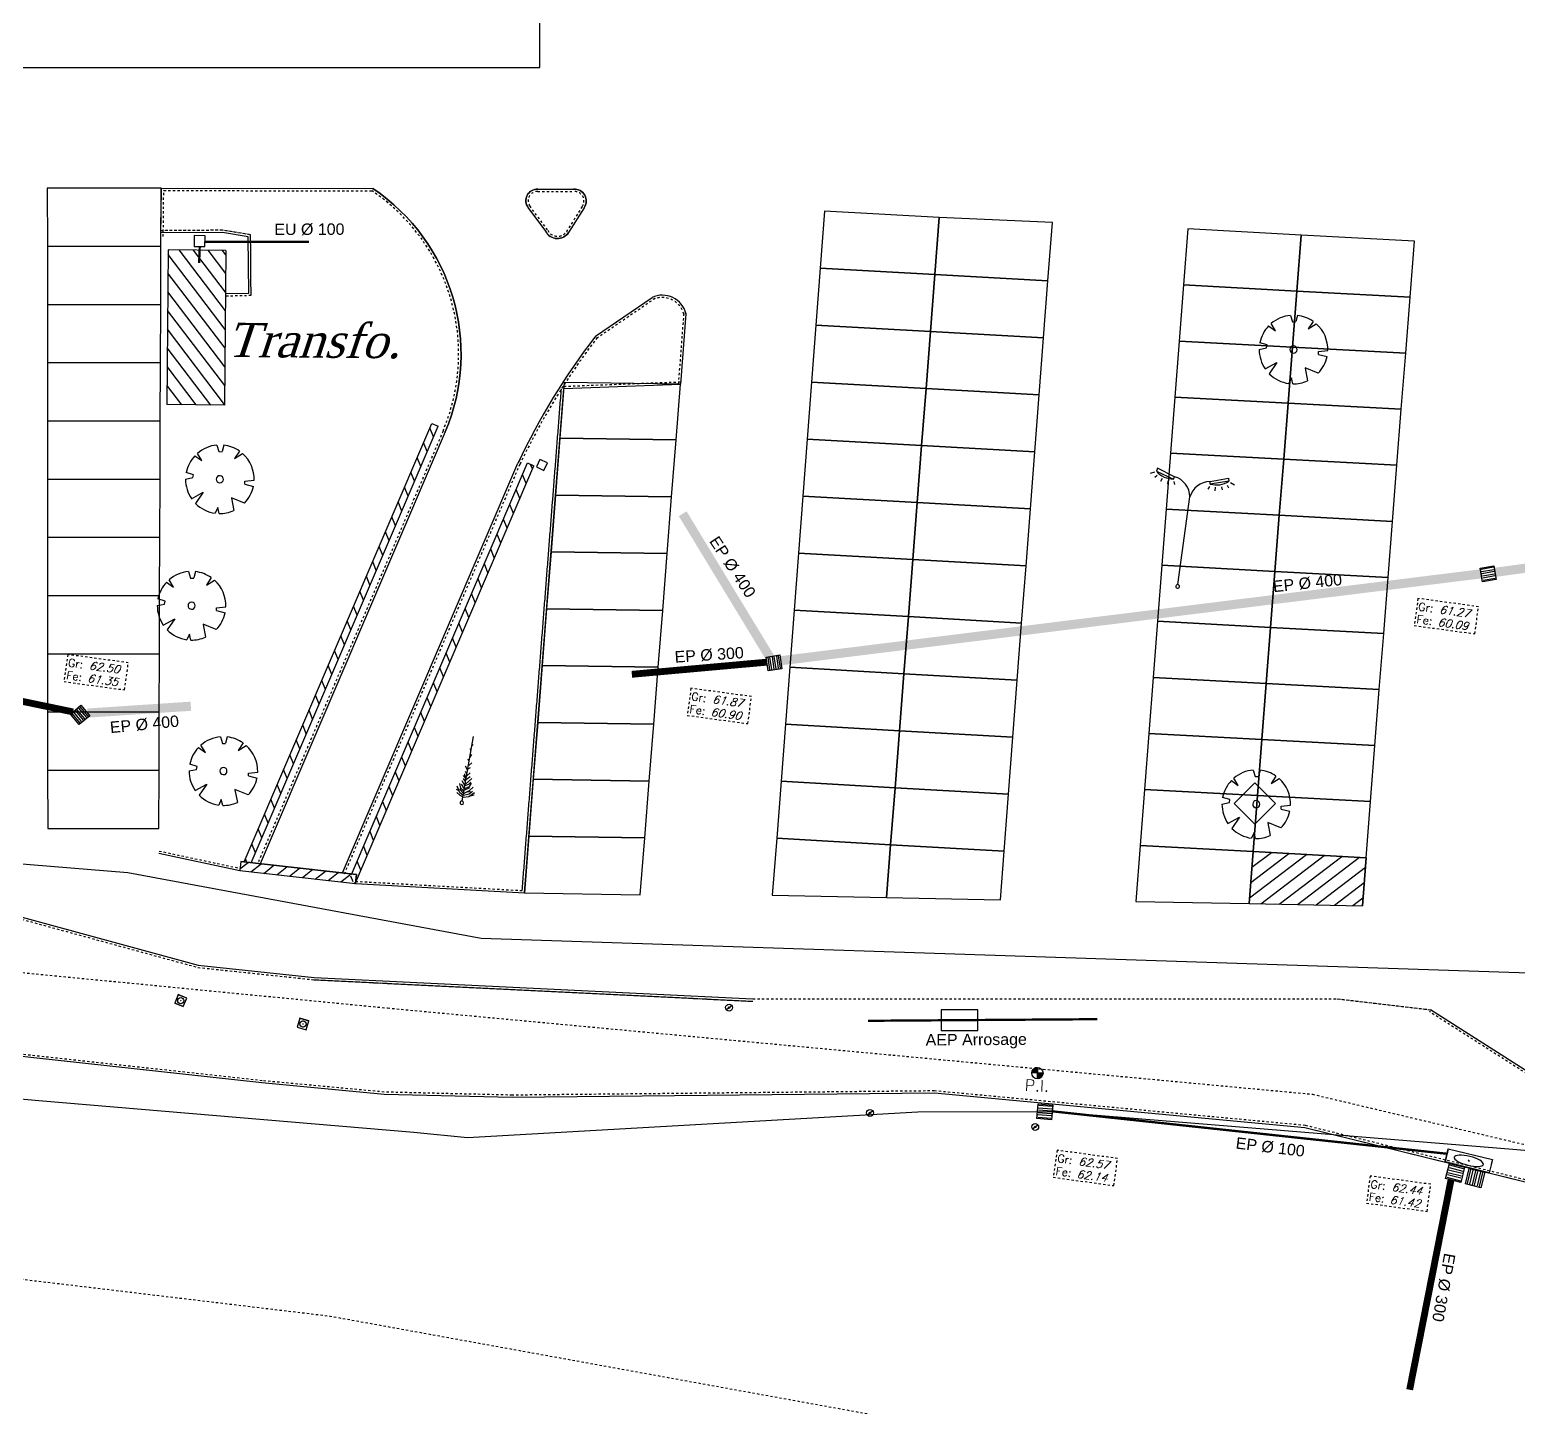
# Model space of a CAD drawing. Header units: metres. Extents: x 19 to 585, y 0 to 337.
# Drawn here: x 290.6 to 355.7, y 73.9 to 134.2 of the extents above; entities that cross this region are included whole.
import ezdxf
from ezdxf.enums import TextEntityAlignment as Align

# ---------------------------------------------------------------- set-up
doc = ezdxf.new("R2010")
doc.units = ezdxf.units.M
doc.header["$LTSCALE"] = 0.01
for name, pattern in [('AEP', [0.4, 0.2, -0.2]), ('CACHE', [0.375, 0.25, -0.125]), ('FANTOME', [2.5, 1.25, -0.25, 0.25, -0.25, 0.25, -0.25]), ('FANTOMEx2', [5, 2.5, -0.5, 0.5, -0.5, 0.5, -0.5])]:
    doc.linetypes.add(name, pattern=pattern)
for name, color, linetype in [('BATIMENTS', 1, 'Continuous'), ('ECLAIRAGE', 2, 'Continuous'), ('HACHURES', 7, 'Continuous'), ('PARCELLES', 240, 'Continuous'), ('PARKINGS', 4, 'Continuous'), ('RESEAUX-AEP', 210, 'AEP'), ('RESEAUX-EU-EP', 131, 'FANTOME'), ('SECTIONS', 200, 'FANTOMEx2'), ('Tempo_Doublon_Point', 7, 'Continuous'), ('TEXTES', 6, 'Continuous'), ('VEGETATION', 70, 'Continuous'), ('VOIRIES', 7, 'Continuous'), ('VOIRIES_temp', 7, 'Continuous')]:
    doc.layers.add(name, color=color, linetype=linetype)
doc.layers.add('CONTOURS', color=10, linetype='Continuous', plot=False)
doc.layers.add('CONTOURS3', color=40, linetype='Continuous', plot=False)
doc.styles.add('2', font='times.ttf', dxfattribs={"oblique": 18})
doc.styles.add('9', font='arial.ttf')
doc.styles.add('ROMANC', font='romanc')
doc.styles.add('ROMANS', font='romans')
pattern_1 = [(218.600316066, (48295.06892, -734406.4977), (0.24955356315, -0.31260681233), [])]
pattern_2 = [(111.86394434, (48295.0689, -734406.4977), (-0.46403539383, -0.18620191534), [])]
pattern_3 = [(111.81161554, (48295.0689, -734406.4977), (-0.4642052603, -0.18577802965), [])]
pattern_4 = [(37.23401086, (48295.0689, -734406.4977), (-0.30253591482, 0.3980854434), [])]

# ---------------------------------------------------------------- blocks, each defined once
blk = doc.blocks.new('12')
blk.add_lwpolyline([(0, 0), (1, 0), (1, 1), (0, 1)], close=True)
blk = doc.blocks.new('89')
for p, q in [((-0.062, 0.496), (-0.031, 0.403)), ((0.038, 0.499), (0.016, 0.408)), ((-0.376, 0.33), (-0.272, 0.262)), ((-0.272, 0.262), (-0.342, 0.365)), ((-0.031, 0.403), (0.016, 0.403)), ((0.27, 0.421), (0.204, 0.309)), ((0.204, 0.309), (0.318, 0.386)), ((-0.5, -0.017), (-0.393, 0.01)), ((-0.387, 0.052), (-0.494, 0.08)), ((-0.393, 0.01), (-0.387, 0.052)), ((0.366, -0.016), (0.5, 0.004)), ((-0.402, -0.298), (-0.236, -0.199)), ((-0.236, -0.199), (-0.341, -0.366)), ((0.366, -0.058), (0.366, -0.016)), ((0.366, -0.058), (0.493, -0.085)), ((-0.016, -0.414), (-0.05, -0.498)), ((0.008, -0.5), (-0.016, -0.414)), ((0.373, -0.333), (0.178, -0.262)), ((0.178, -0.267), (0.221, -0.449))]:
    blk.add_line(p, q)
for radius, start, end in [(0.5, 97.1282, 133.1389), (0.5, 57.2576, 85.6909), (0.5, 138.6794, 170.7569), (0.5, 0.5061, 50.5565), (0.052, 90.001, 270.001), (0.052, 269.999, 89.999), (0.5, 181.9896, 216.5435), (0.5, 318.2406, 350.2558), (0.5, 226.9795, 264.292), (0.5, 270.9307, 296.2059)]:
    blk.add_arc((0, 0), radius, start, end)
blk = doc.blocks.new('58')
for p, q in [((0.01, 0.026), (0.136, 0.969)), ((0.11, 0.759), (0.094, 0.791)), ((0.099, 0.67), (0.126, 0.707)), ((0.12, 0.832), (0.136, 0.853)), ((0.073, 0.471), (0.037, 0.534)), ((0.063, 0.419), (0.042, 0.455)), ((0.063, 0.393), (0.11, 0.44)), ((0.089, 0.602), (0.073, 0.639)), ((0.079, 0.497), (0.11, 0.518)), ((0.084, 0.545), (0.126, 0.586)), ((-0.031, 0.141), (-0.073, 0.236)), ((-0.016, 0.209), (-0.037, 0.277)), ((0.037, 0.204), (-0.01, 0.272)), ((0.042, 0.241), (-0.005, 0.319)), ((0.058, 0.346), (0.016, 0.398)), ((0.047, 0.309), (0.016, 0.351)), ((0.037, 0.377), (0.031, 0.424)), ((0.031, 0.183), (0.115, 0.225)), ((0.037, 0.209), (0.105, 0.241)), ((0.042, 0.251), (0.094, 0.272)), ((0.047, 0.272), (0.136, 0.356)), ((0.058, 0.346), (0.11, 0.387)), ((0.094, 0.272), (0.126, 0.304)), ((0.105, 0.241), (0.136, 0.288)), ((0.11, 0.183), (0.162, 0.23)), ((-0.047, 0.173), (-0.079, 0.188)), ((-0.073, 0.147), (-0.031, 0.11)), ((-0.037, 0.199), (0.031, 0.126)), ((0.021, 0.105), (-0.031, 0.141)), ((-0.031, 0.11), (0.016, 0.084)), ((0.031, 0.162), (-0.016, 0.209)), ((0.021, 0.079), (0.105, 0.094)), ((0.105, 0.126), (0.026, 0.105)), ((0.031, 0.141), (0.11, 0.183)), ((0.079, 0.162), (0.126, 0.168)), ((0.105, 0.131), (0.152, 0.173)), ((0.105, 0.094), (0.183, 0.157)), ((0.12, 0.105), (0.178, 0.12))]:
    blk.add_line(p, q)
for start, end in [(79.095, 269.484), (269.998, 89.998)]:
    blk.add_arc((0.005, 0), 0.026, start, end)
blk = doc.blocks.new('14')
for p, q in [((0.105, 0.947), (0.105, 0.053)), ((0.263, 0.053), (0.263, 0.947)), ((0.421, 0.947), (0.421, 0.053)), ((0.579, 0.053), (0.579, 0.947)), ((0.737, 0.947), (0.737, 0.053)), ((0.895, 0.053), (0.895, 0.947))]:
    blk.add_line(p, q)
blk.add_lwpolyline([(1, 1), (1, 0), (0, 0), (0, 1)], close=True)
blk = doc.blocks.new('30')
at = {"color": 0}
for p, q in [((-0.335, 0.963), (-0.372, 0.947)), ((-0.309, 0.937), (-0.325, 0.916)), ((-0.314, 1), (-0.319, 0.974)), ((-0.319, 0.974), (-0.162, 0.926)), ((-0.157, 0.947), (-0.314, 1)), ((-0.262, 0.916), (-0.272, 0.89)), ((-0.162, 0.926), (-0.157, 0.947)), ((0.157, 0.947), (0.314, 1)), ((0.162, 0.926), (0.157, 0.947)), ((0.319, 0.974), (0.162, 0.926)), ((0.262, 0.916), (0.272, 0.89)), ((0.309, 0.937), (0.325, 0.916)), ((0.314, 1), (0.319, 0.974)), ((0.335, 0.963), (0.372, 0.947)), ((-0.209, 0.905), (-0.209, 0.874)), ((-0.157, 0.905), (-0.147, 0.879)), ((0, 0.016), (0, 0.79)), ((0.157, 0.905), (0.147, 0.879)), ((0.209, 0.905), (0.209, 0.874))]:
    blk.add_line(p, q, dxfattribs=at)
for centre, radius, start, end in [((-0.193, 1.11), 0.186, 227.132, 279.469), ((-0.183, 0.764), 0.185, 8.13, 81.87), ((0.183, 0.764), 0.185, 98.13, 171.87), ((0.193, 1.11), 0.186, 260.531, 312.868), ((0, 0), 0.016, 89.996, 269.996), ((0, 0), 0.016, 270.004, 90.004)]:
    blk.add_arc(centre, radius, start, end, dxfattribs=at)
blk = doc.blocks.new('25')
for p, q in [((0.08, 0.06), (0.38, 0.32)), ((-0.08, -0.06), (-0.38, -0.32))]:
    blk.add_line(p, q)
for radius in [0.5, 0.1]:
    blk.add_circle((0, 0), radius)
blk = doc.blocks.new('18')
at = {"linetype": 'ByBlock'}
for p, q in [((0, 0), (0, 0.375)), ((1, 0), (1, 0.375))]:
    blk.add_line(p, q, dxfattribs=at)
at = {"flags": 128}
for points in [[(0, 0), (0, 1)], [(1, 0), (1, 1)]]:
    blk.add_lwpolyline(points, dxfattribs=at)
blk.add_lwpolyline([(0, 0), (1, 0), (1, 1), (0, 1)], close=True)
for radius in [0.33, 0.0125]:
    blk.add_circle((0.5, 0.5), radius)
blk = doc.blocks.new('52')
for p, q in [((-0.5, 0.05), (0, 0.05)), ((0.5, 0), (-0.5, 0)), ((0, 0.11), (-0.49, 0.11)), ((-0.47, 0.16), (0, 0.16)), ((0, 0.21), (-0.45, 0.21)), ((-0.43, 0.26), (0, 0.26)), ((0, 0.31), (-0.39, 0.31)), ((-0.34, 0.37), (0, 0.37)), ((0, 0.42), (-0.27, 0.42)), ((0, 0.45), (-0.22, 0.45)), ((0, 0.5), (0, -0.5)), ((0, -0.05), (0.5, -0.05)), ((0, -0.11), (0.49, -0.11)), ((0, -0.16), (0.47, -0.16)), ((0, -0.21), (0.45, -0.21)), ((0, -0.26), (0.43, -0.26)), ((0, -0.31), (0.39, -0.31)), ((0, -0.37), (0.34, -0.37)), ((0, -0.42), (0.27, -0.42)), ((0, -0.45), (0.23, -0.45))]:
    blk.add_line(p, q)
blk.add_circle((0, 0), 0.5)
at = {"style": 'ROMANS', "flags": 9}
blk.add_attdef('P.I.', text='', height=1, rotation=0, dxfattribs=at).set_placement((0, -1.1), align=Align.MIDDLE)
blk = doc.blocks.new('Gt2')
blk.add_lwpolyline([(0, 0), (2.673, 0), (2.673, 1.195), (0, 1.195)], close=True)
at = {"style": 'ROMANC'}
for s, p in [('Gr:', (0.068, 0.678)), ('Fe:', (0.068, 0.12))]:
    blk.add_text(s, height=0.35, dxfattribs=at).set_placement(p)
at = {"style": 'ROMANS', "oblique": 18, "flags": 4}
for tag, p in [('TAMPON', (0.996, 0.678)), ('FE', (0.996, 0.118))]:
    blk.add_attdef(tag, p, '', height=0.35, dxfattribs=at)

msp = doc.modelspace()

# ---------------------------------------------------------------- hatches: boundary and pattern name
at = {"layer": 'HACHURES'}
h = msp.add_hatch(dxfattribs=at)
h.set_pattern_fill('_USER', color=256, scale=0.5, angle=127.23401, style=0, pattern_type=0)
h.set_pattern_definition([(127.23401086, (48295.0689, -734406.4977), (-0.3980854434, -0.30253591482), [])])
h.paths.add_polyline_path([(299.222, 124.503), (296.692, 124.529), (296.632, 117.759), (299.162, 117.733)])
at = {"layer": 'VOIRIES'}
h = msp.add_hatch(dxfattribs=at)
h.set_pattern_fill('_U', color=256, scale=0.5, angle=111.81162, style=0, pattern_type=0)
h.set_pattern_definition(pattern_3)
h.paths.add_polyline_path([(300.013, 97.762), (308.226, 116.937), (308.502, 116.818), (300.324, 97.727), (300.288, 97.644)])
h = msp.add_hatch(dxfattribs=at)
h.set_pattern_fill('_U', color=256, scale=0.5, angle=111.86394, style=0, pattern_type=0)
h.set_pattern_definition(pattern_2)
h.paths.add_polyline_path([(304.892, 96.85), (312.685, 115.09), (312.41, 115.208), (304.72, 97.211), (304.616, 96.968)])
h = msp.add_hatch(dxfattribs=at)
h.set_pattern_fill('_U', color=256, scale=0.4, angle=218.60032, style=0, pattern_type=0)
h.set_pattern_definition(pattern_1)
h.paths.add_polyline_path([(304.932, 97.21), (299.873, 97.777), (299.828, 97.38), (304.888, 96.813)])
h = msp.add_hatch(dxfattribs=at)
h.set_pattern_fill('_U', color=256, scale=0.5, angle=397.23401, style=0, pattern_type=0)
h.set_pattern_definition(pattern_4)
h.paths.add_polyline_path([(344.152, 98.212), (343.976, 95.941), (348.928, 95.847), (349.093, 97.947)])
at = {"layer": 'VOIRIES_temp'}
h = msp.add_hatch(dxfattribs=at)
h.set_pattern_fill('_U', color=256, scale=0.5, angle=111.81162, style=0, pattern_type=0)
h.set_pattern_definition(pattern_3)
h.paths.add_polyline_path([(300.013, 97.762), (308.226, 116.937), (308.502, 116.818), (300.324, 97.727), (300.288, 97.644)])
h = msp.add_hatch(dxfattribs=at)
h.set_pattern_fill('_U', color=256, scale=0.5, angle=111.86394, style=0, pattern_type=0)
h.set_pattern_definition(pattern_2)
h.paths.add_polyline_path([(304.892, 96.85), (312.685, 115.09), (312.41, 115.208), (304.72, 97.211), (304.616, 96.968)])
h = msp.add_hatch(dxfattribs=at)
h.set_pattern_fill('_U', color=256, scale=0.4, angle=218.60032, style=0, pattern_type=0)
h.set_pattern_definition(pattern_1)
h.paths.add_polyline_path([(304.932, 97.21), (299.873, 97.777), (299.828, 97.38), (304.888, 96.813)])
h = msp.add_hatch(dxfattribs=at)
h.set_pattern_fill('_U', color=256, scale=0.5, angle=397.23401, style=0, pattern_type=0)
h.set_pattern_definition(pattern_4)
h.paths.add_polyline_path([(344.152, 98.212), (343.976, 95.941), (348.928, 95.847), (349.093, 97.947)])

# ---------------------------------------------------------------- linework, layer by layer
at = {"layer": 'BATIMENTS', "flags": 128}
for points in [[(296.692, 124.529), (296.632, 117.759)], [(299.222, 124.503), (296.692, 124.529)], [(299.222, 124.503), (299.162, 117.733)], [(299.162, 117.733), (296.632, 117.759)]]:
    msp.add_lwpolyline(points, dxfattribs=at)
at = {"layer": 'CONTOURS'}
for points in [[(142.739, 159.652), (148.602, 159.652), (148.602, 132.498), (312.957, 132.498), (312.957, 153.622), (326.611, 153.622), (326.611, 153.915), (341.639, 153.915), (341.639, 173.882), (356.348, 173.882)], [(375.615, 92.26), (310.379, 94.419), (294.936, 97.277), (195.578, 105.418), (193.343, 106.197), (193.343, 124.655), (176.469, 124.655), (176.469, 111.522), (164.689, 113.208), (136.982, 133.663)]]:
    msp.add_lwpolyline(points, dxfattribs=at)
at = {"layer": 'CONTOURS3'}
for points in [[(142.739, 159.652), (148.602, 159.652), (148.602, 132.498), (312.957, 132.498), (312.957, 153.622), (326.611, 153.622), (326.611, 153.915), (341.639, 153.915), (341.639, 173.882), (356.348, 173.882)], [(375.615, 92.26), (310.379, 94.419), (294.936, 97.277), (195.578, 105.418), (193.343, 106.197), (193.343, 124.655), (176.469, 124.655), (176.469, 111.522), (164.689, 113.208), (136.982, 133.663)]]:
    msp.add_lwpolyline(points, dxfattribs=at)
at = {"layer": 'PARCELLES'}
msp.add_lwpolyline([(143.32, 104.841), (152.174, 103.762), (163.037, 102.551), (172.106, 101.724), (175.775, 101.356), (177.966, 101.07), (180.658, 100.507), (195.745, 96.874), (200.358, 95.576), (216.234, 94.063), (240.003, 92.12), (261.052, 90.036), (291.031, 87.328), (307.438, 85.944), (309.791, 85.712), (329.48, 86.839), (335.359, 86.85), (355.679, 85.192), (380.975, 82.981)], dxfattribs=at)
at = {"layer": 'PARKINGS'}
for points in [[(296.386, 127.22), (291.408, 127.233), (291.41, 124.687), (296.377, 124.674)], [(330.422, 125.943), (325.408, 126.225), (325.217, 123.731), (330.229, 123.45)], [(335.369, 125.725), (330.422, 125.943), (330.229, 123.45), (335.173, 123.172)], [(346.248, 125.176), (341.289, 125.443), (341.1, 122.992), (346.058, 122.725)], [(351.208, 124.91), (346.248, 125.176), (346.058, 122.725), (351.016, 122.458)], [(296.377, 124.674), (291.41, 124.687), (291.411, 122.141), (296.367, 122.128)], [(330.229, 123.45), (325.217, 123.731), (325.026, 121.238), (330.035, 120.956)], [(335.173, 123.172), (330.229, 123.45), (330.035, 120.956), (334.982, 120.678)], [(346.058, 122.725), (341.1, 122.992), (340.911, 120.54), (345.867, 120.274)], [(351.016, 122.458), (346.058, 122.725), (345.867, 120.274), (350.823, 120.007)], [(296.367, 122.128), (291.411, 122.141), (291.413, 119.595), (296.358, 119.582)], [(330.035, 120.956), (325.026, 121.238), (324.836, 118.744), (329.842, 118.462)], [(334.982, 120.678), (330.035, 120.956), (329.842, 118.462), (334.79, 118.184)], [(345.867, 120.274), (340.911, 120.54), (340.722, 118.089), (345.677, 117.823)], [(350.823, 120.007), (345.867, 120.274), (345.677, 117.823), (350.631, 117.556)], [(296.358, 119.582), (291.413, 119.595), (291.414, 117.049), (296.349, 117.036)], [(319.107, 118.656), (314.019, 118.733), (313.829, 116.292), (318.914, 116.216)], [(329.842, 118.462), (324.836, 118.744), (324.645, 116.25), (329.649, 115.969)], [(334.79, 118.184), (329.842, 118.462), (329.649, 115.969), (334.599, 115.69)], [(345.677, 117.823), (340.722, 118.089), (340.534, 115.638), (345.486, 115.371)], [(350.631, 117.556), (345.677, 117.823), (345.486, 115.371), (350.439, 115.105)], [(296.349, 117.036), (291.414, 117.049), (291.416, 114.503), (296.34, 114.489)], [(318.914, 116.216), (313.829, 116.292), (313.634, 113.806), (318.717, 113.73)], [(329.649, 115.969), (324.645, 116.25), (324.454, 113.756), (329.455, 113.475)], [(334.599, 115.69), (329.649, 115.969), (329.455, 113.475), (334.407, 113.197)], [(345.486, 115.371), (340.534, 115.638), (340.345, 113.186), (345.296, 112.92)], [(350.439, 115.105), (345.486, 115.371), (345.296, 112.92), (350.246, 112.654)], [(296.34, 114.489), (291.416, 114.503), (291.417, 111.957), (296.33, 111.943)], [(318.717, 113.73), (313.634, 113.806), (313.44, 111.32), (318.521, 111.243)], [(329.455, 113.475), (324.454, 113.756), (324.263, 111.262), (329.262, 110.981)], [(334.407, 113.197), (329.455, 113.475), (329.262, 110.981), (334.216, 110.703)], [(345.296, 112.92), (340.345, 113.186), (340.156, 110.735), (345.105, 110.469)], [(350.246, 112.654), (345.296, 112.92), (345.105, 110.469), (350.054, 110.203)], [(296.33, 111.943), (291.417, 111.957), (291.419, 109.41), (296.321, 109.397)], [(318.521, 111.243), (313.44, 111.32), (313.245, 108.834), (318.324, 108.757)], [(329.262, 110.981), (324.263, 111.262), (324.073, 108.769), (329.069, 108.488)], [(334.216, 110.703), (329.262, 110.981), (329.069, 108.488), (334.024, 108.209)], [(345.105, 110.469), (340.156, 110.735), (339.967, 108.284), (344.914, 108.018)], [(350.054, 110.203), (345.105, 110.469), (344.914, 108.018), (349.862, 107.751)], [(296.321, 109.397), (291.419, 109.41), (291.42, 106.864), (296.312, 106.851)], [(318.324, 108.757), (313.245, 108.834), (313.051, 106.348), (318.128, 106.271)], [(329.069, 108.488), (324.073, 108.769), (323.882, 106.275), (328.876, 105.994)], [(334.024, 108.209), (329.069, 108.488), (328.876, 105.994), (333.832, 105.715)], [(344.914, 108.018), (339.967, 108.284), (339.778, 105.832), (344.724, 105.566)], [(349.862, 107.751), (344.914, 108.018), (344.724, 105.566), (349.67, 105.3)], [(296.312, 106.851), (291.42, 106.864), (291.422, 104.318), (296.303, 104.305)], [(318.128, 106.271), (313.051, 106.348), (312.857, 103.862), (317.932, 103.785)], [(328.876, 105.994), (323.882, 106.275), (323.691, 103.781), (328.682, 103.5)], [(333.832, 105.715), (328.876, 105.994), (328.682, 103.5), (333.641, 103.222)], [(344.724, 105.566), (339.778, 105.832), (339.589, 103.381), (344.533, 103.115)], [(349.67, 105.3), (344.724, 105.566), (344.533, 103.115), (349.477, 102.849)], [(296.303, 104.305), (291.422, 104.318), (291.423, 101.772), (296.294, 101.759)], [(317.932, 103.785), (312.857, 103.862), (312.662, 101.376), (317.735, 101.299)], [(328.682, 103.5), (323.691, 103.781), (323.5, 101.287), (328.489, 101.007)], [(333.641, 103.222), (328.682, 103.5), (328.489, 101.007), (333.449, 100.728)], [(344.533, 103.115), (339.589, 103.381), (339.401, 100.93), (344.343, 100.664)], [(349.477, 102.849), (344.533, 103.115), (344.343, 100.664), (349.285, 100.398)], [(296.294, 101.759), (291.423, 101.772), (291.425, 99.226), (296.284, 99.229)], [(317.735, 101.299), (312.662, 101.376), (312.468, 98.89), (317.539, 98.813)], [(328.489, 101.007), (323.5, 101.287), (323.31, 98.794), (328.296, 98.513)], [(333.449, 100.728), (328.489, 101.007), (328.296, 98.513), (333.258, 98.234)], [(344.343, 100.664), (339.401, 100.93), (339.212, 98.478), (344.152, 98.212)], [(349.285, 100.398), (344.343, 100.664), (344.152, 98.212), (349.093, 97.947)], [(317.539, 98.813), (312.468, 98.89), (312.274, 96.404), (317.342, 96.327)], [(328.296, 98.513), (323.31, 98.794), (323.119, 96.306), (328.117, 96.207)], [(333.258, 98.234), (328.296, 98.513), (328.117, 96.207), (333.094, 96.101)], [(344.152, 98.212), (339.212, 98.478), (339.023, 96.035), (343.976, 95.941)]]:
    msp.add_lwpolyline(points, close=True, dxfattribs=at)
at = {"layer": 'RESEAUX-AEP', "const_width": 0.1, "flags": 128}
msp.add_lwpolyline([(327.309, 90.813), (337.339, 90.884)], dxfattribs=at)
at = {"layer": 'RESEAUX-EU-EP', "flags": 128}
for points, const_width in [([(298.076, 124.678), (298.049, 123.953)], 0.1), ([(298.306, 124.878), (302.861, 124.882)], 0.1), ([(323.011, 106.712), (319.199, 112.989)], 0.4), ([(354.729, 110.425), (365.012, 111.826)], 0.4), ([(323.488, 106.56), (354.16, 110.365)], 0.4), ([(273.149, 108.358), (292.533, 104.321)], 0.3), ([(322.883, 106.497), (316.975, 105.966)], 0.3), ([(293.165, 104.27), (297.687, 104.57)], 0.4), ([(335.335, 86.858), (352.634, 84.998)], 0.1), ([(352.804, 83.849), (350.996, 74.679)], 0.3)]:
    msp.add_lwpolyline(points, dxfattribs=dict(at, const_width=const_width))
at = {"layer": 'SECTIONS', "flags": 128}
msp.add_lwpolyline([(96.143, 336.845), (60.167, 229.188), (26.443, 128.138), (48.998, 119.704), (115.952, 100.671), (160.748, 92.928), (164.732, 92.428), (215.024, 88.441), (247.79, 84.568), (293.268, 79.16), (303.759, 77.903), (356.567, 68.312), (397.868, 61.06), (475.6, 35.602), (493.141, 29.767), (496.285, 37.529), (575.883, 253.691)], dxfattribs=at)
at = {"layer": 'Tempo_Doublon_Point'}
msp.add_lwpolyline([(143.32, 104.841), (152.174, 103.762), (163.037, 102.551), (172.106, 101.724), (175.775, 101.356), (177.966, 101.07), (180.658, 100.507), (195.745, 96.874), (200.358, 95.576), (216.234, 94.063), (240.003, 92.12), (261.052, 90.036), (291.031, 87.328), (307.438, 85.944), (309.791, 85.712), (329.48, 86.839), (335.359, 86.85), (355.679, 85.192), (380.975, 82.981)], dxfattribs=at)
at = {"layer": 'VOIRIES'}
for points in [[(296.38, 125.116), (296.4, 127.22), (305.649, 127.211, -0.359525), (308.81, 116.564), (300.715, 97.683)], [(312.444, 126.374, -0.631426), (312.858, 127.184), (314.43, 127.178, -0.636551), (314.886, 126.366), (314.208, 125.28, -0.575452), (313.208, 125.34, -0.507467)]]:
    msp.add_lwpolyline(points, format="xyb", dxfattribs=at)
at = {"layer": 'VOIRIES', "linetype": 'CACHE'}
for points in [[(296.48, 125.115), (296.5, 127.12), (305.619, 127.111, -0.358525), (308.718, 116.603), (300.623, 97.722)], [(312.523, 126.434, -0.632423), (312.856, 127.084), (314.434, 127.078, -0.642299), (314.803, 126.422), (314.124, 125.334, -0.574489), (313.297, 125.385, -0.574489)]]:
    msp.add_lwpolyline(points, format="xyb", dxfattribs=at)
at = {"layer": 'VOIRIES', "flags": 128}
for points in [[(313.208, 125.34), (312.444, 126.374)], [(299.225, 122.616), (300.219, 122.641), (300.201, 125.103), (299.068, 125.286), (296.382, 125.266)], [(315.379, 120.75), (317.86, 122.449)], [(319.344, 121.737), (319.107, 118.656)], [(313.996, 118.462), (319.107, 118.656)], [(304.888, 96.813), (312.274, 96.404), (313.996, 118.462)], [(300.013, 97.762), (308.226, 116.937)], [(300.324, 97.727), (308.502, 116.818)], [(308.226, 116.937), (308.502, 116.818)], [(304.314, 97.279), (311.996, 115.205)], [(304.72, 97.211), (312.41, 115.208)], [(304.892, 96.85), (312.685, 115.09)], [(312.41, 115.208), (312.685, 115.09)], [(296.28, 98.14), (299.828, 97.38)], [(299.873, 97.777), (299.828, 97.38)], [(299.873, 97.777), (304.932, 97.21)], [(299.828, 97.38), (304.888, 96.813)], [(304.932, 97.21), (304.888, 96.813)], [(289.345, 95.614), (298.014, 93.246), (303.086, 92.708), (322.268, 91.768)]]:
    msp.add_lwpolyline(points, dxfattribs=at)
at = {"layer": 'VOIRIES', "linetype": 'CACHE', "flags": 128}
for points in [[(313.288, 125.4), (312.524, 126.433)], [(299.228, 122.516), (300.32, 122.544), (300.3, 125.189), (299.076, 125.386), (296.381, 125.366)], [(315.436, 120.667), (317.917, 122.366)], [(319.244, 121.744), (319.007, 118.664)], [(314.004, 118.562), (319.103, 118.756)], [(304.893, 96.912), (312.181, 96.509), (313.894, 118.446)], [(304.406, 97.24), (312.088, 115.166)], [(296.301, 98.237), (299.849, 97.478)], [(258.08, 96.045), (306.294, 91.373)], [(289.319, 95.518), (297.996, 93.147), (303.079, 92.608), (322.263, 91.668)], [(306.294, 91.373), (346.744, 87.602)], [(322.268, 91.768), (347.816, 91.778), (351.912, 91.297)], [(346.744, 87.602), (357.135, 85.14)]]:
    msp.add_lwpolyline(points, dxfattribs=at)
at = {"layer": 'VOIRIES', "flags": 128}
for points in [[(319.344, 121.737, 0.466528), (317.86, 122.449, -1.261166)], [(315.379, 120.75, 0.053004), (311.996, 115.205, -3.598268)]]:
    msp.add_lwpolyline(points, format="xyb", dxfattribs=at)
at = {"layer": 'VOIRIES', "linetype": 'CACHE', "flags": 128}
for points in [[(319.247, 121.712, 0.466528), (317.902, 122.358, 0.466528)], [(315.459, 120.689, 0.053004), (312.087, 115.163, 0.053004)]]:
    msp.add_lwpolyline(points, format="xyb", dxfattribs=at)
at = {"layer": 'VOIRIES', "flags": 128}
for points in [[(344.223, 99.409), (345.13, 100.319), (344.221, 101.226), (343.314, 100.316)], [(304.932, 97.21), (299.873, 97.777), (299.828, 97.38), (304.888, 96.813), (304.888, 96.813)]]:
    msp.add_lwpolyline(points, close=True, dxfattribs=at)
at = {"layer": 'VOIRIES'}
msp.add_lwpolyline([(349.093, 97.947), (344.152, 98.212), (343.976, 95.941), (348.928, 95.847)], close=True, dxfattribs=at)
at = {"layer": 'VOIRIES', "linetype": 'CACHE'}
for points in [[(388.011, 80.234), (375.891, 81.953), (357.608, 83.476), (346.432, 86.236), (330.214, 87.748), (311.744, 87.561), (306.144, 87.697), (300.807, 88.193), (276.46, 90.862), (270.142, 91.957), (259.939, 94.457)], [(444.055, 93.872), (443.901, 93.347), (426.502, 84.866), (423.817, 83.571), (416.509, 79.971), (373.525, 84.605), (361.094, 86.747), (356.287, 88.391), (351.858, 91.213)]]:
    msp.add_lwpolyline(points, dxfattribs=at)
at = {"layer": 'VOIRIES'}
for points in [[(387.997, 80.135), (375.88, 81.853), (357.591, 83.377), (346.415, 86.137), (330.21, 87.648), (311.743, 87.461), (306.139, 87.597), (300.797, 88.094), (276.446, 90.763), (270.122, 91.859), (259.915, 94.36)], [(443.959, 93.9), (443.818, 93.418), (426.458, 84.956), (423.773, 83.661), (416.491, 80.073), (373.538, 84.704), (361.119, 86.844), (356.33, 88.482), (351.912, 91.297)]]:
    msp.add_lwpolyline(points, dxfattribs=at)
at = {"layer": 'VOIRIES_temp'}
for p, q in [((296.38, 125.116), (296.4, 127.22)), ((296.4, 127.22), (305.649, 127.211)), ((312.858, 127.184), (314.43, 127.178)), ((313.208, 125.34), (312.444, 126.374)), ((314.886, 126.366), (314.208, 125.28)), ((299.068, 125.286), (296.382, 125.266)), ((297.836, 125.149), (297.835, 124.679)), ((298.306, 125.148), (297.836, 125.149)), ((298.305, 124.677), (298.306, 125.148)), ((300.201, 125.103), (299.068, 125.286)), ((300.219, 122.641), (300.201, 125.103)), ((297.835, 124.679), (298.305, 124.677)), ((299.225, 122.616), (300.219, 122.641)), ((315.379, 120.75), (317.86, 122.449)), ((319.344, 121.737), (319.107, 118.656)), ((313.996, 118.462), (319.107, 118.656)), ((312.274, 96.404), (313.996, 118.462)), ((300.013, 97.762), (308.226, 116.937)), ((300.324, 97.727), (308.502, 116.818)), ((308.81, 116.564), (300.715, 97.683)), ((308.226, 116.937), (308.502, 116.818)), ((312.958, 115.365), (312.803, 115.037)), ((313.286, 115.21), (312.958, 115.365)), ((304.314, 97.279), (311.996, 115.205)), ((304.72, 97.211), (312.41, 115.208)), ((304.892, 96.85), (312.685, 115.09)), ((312.41, 115.208), (312.685, 115.09)), ((312.803, 115.037), (313.131, 114.882)), ((313.131, 114.882), (313.286, 115.21)), ((354.085, 110.609), (354.679, 110.713)), ((354.679, 110.713), (354.783, 110.119)), ((354.189, 110.015), (354.085, 110.609)), ((354.659, 110.645), (354.128, 110.552)), ((354.144, 110.458), (354.675, 110.551)), ((354.691, 110.457), (354.16, 110.365)), ((354.177, 110.271), (354.708, 110.363)), ((354.783, 110.119), (354.189, 110.015)), ((354.724, 110.269), (354.193, 110.177)), ((354.209, 110.083), (354.74, 110.176)), ((322.849, 106.719), (323.449, 106.813)), ((323.474, 106.234), (323.391, 106.771)), ((323.449, 106.813), (323.542, 106.212)), ((322.942, 106.119), (322.849, 106.719)), ((322.917, 106.697), (323, 106.16)), ((323.542, 106.212), (322.942, 106.119)), ((323.095, 106.175), (323.011, 106.712)), ((323.106, 106.727), (323.19, 106.19)), ((323.285, 106.205), (323.201, 106.741)), ((323.296, 106.756), (323.379, 106.219)), ((292.422, 104.227), (292.879, 104.611)), ((292.806, 103.77), (292.422, 104.227)), ((292.49, 104.243), (292.834, 103.835)), ((292.906, 103.895), (292.562, 104.304)), ((292.635, 104.364), (292.978, 103.956)), ((293.05, 104.017), (292.707, 104.425)), ((292.779, 104.486), (293.122, 104.077)), ((293.195, 104.138), (292.851, 104.547)), ((292.879, 104.611), (293.263, 104.154)), ((293.263, 104.154), (292.806, 103.77)), ((344.221, 101.226), (343.314, 100.316)), ((345.13, 100.319), (344.221, 101.226)), ((344.223, 99.409), (343.314, 100.316)), ((344.223, 99.409), (345.13, 100.319)), ((296.28, 98.14), (299.828, 97.38)), ((299.873, 97.777), (299.828, 97.38)), ((299.873, 97.777), (299.828, 97.38)), ((299.873, 97.777), (304.932, 97.21)), ((304.932, 97.21), (299.873, 97.777)), ((344.152, 98.212), (343.976, 95.941)), ((349.093, 97.947), (344.152, 98.212)), ((349.093, 97.947), (348.928, 95.847)), ((299.828, 97.38), (304.888, 96.813)), ((299.828, 97.38), (304.888, 96.813)), ((304.932, 97.21), (304.888, 96.813)), ((304.932, 97.21), (304.888, 96.813)), ((304.888, 96.813), (312.274, 96.404)), ((343.976, 95.941), (348.928, 95.847)), ((289.345, 95.614), (298.014, 93.246)), ((298.014, 93.246), (303.086, 92.708)), ((303.086, 92.708), (322.268, 91.768)), ((297.135, 91.956), (296.984, 91.584)), ((297.508, 91.805), (297.135, 91.956)), ((297.508, 91.805), (297.135, 91.956)), ((297.356, 91.432), (297.508, 91.805)), ((296.984, 91.584), (297.356, 91.432)), ((297.356, 91.432), (296.984, 91.584)), ((321.205, 91.37), (321.111, 91.296)), ((321.253, 91.407), (321.347, 91.481)), ((332.113, 91.291), (330.512, 91.291)), ((330.512, 91.291), (330.512, 90.391)), ((332.113, 90.391), (332.113, 91.291)), ((356.33, 88.482), (351.912, 91.297)), ((300.797, 88.094), (276.446, 90.763)), ((302.456, 90.928), (302.338, 90.537)), ((302.338, 90.537), (302.729, 90.419)), ((302.338, 90.537), (302.729, 90.419)), ((302.847, 90.81), (302.456, 90.928)), ((302.456, 90.928), (302.847, 90.81)), ((302.729, 90.419), (302.847, 90.81)), ((330.512, 90.391), (332.113, 90.391)), ((334.466, 88.559), (334.715, 88.55)), ((334.716, 88.579), (334.471, 88.588)), ((334.48, 88.614), (334.717, 88.605)), ((334.718, 88.631), (334.491, 88.64)), ((334.506, 88.666), (334.719, 88.658)), ((334.72, 88.684), (334.525, 88.691)), ((334.55, 88.716), (334.721, 88.709)), ((334.722, 88.736), (334.585, 88.741)), ((334.722, 88.751), (334.613, 88.756)), ((334.723, 88.776), (334.704, 88.277)), ((306.139, 87.597), (300.797, 88.094)), ((334.964, 88.517), (334.464, 88.536)), ((334.705, 88.304), (334.819, 88.3)), ((334.706, 88.317), (334.842, 88.312)), ((334.707, 88.344), (334.877, 88.337)), ((334.708, 88.37), (334.902, 88.362)), ((334.709, 88.396), (334.922, 88.388)), ((334.71, 88.422), (334.937, 88.414)), ((334.711, 88.448), (334.948, 88.439)), ((334.712, 88.474), (334.956, 88.465)), ((334.713, 88.501), (334.961, 88.491)), ((311.743, 87.461), (306.139, 87.597)), ((330.21, 87.648), (311.743, 87.461)), ((346.415, 86.137), (330.21, 87.648)), ((327.366, 86.764), (327.272, 86.69)), ((327.414, 86.801), (327.508, 86.875)), ((334.688, 86.54), (334.747, 87.186)), ((334.728, 86.604), (335.307, 86.551)), ((335.316, 86.653), (334.738, 86.706)), ((334.747, 87.186), (335.394, 87.127)), ((334.747, 86.809), (335.325, 86.756)), ((335.335, 86.858), (334.757, 86.911)), ((334.766, 87.013), (335.344, 86.96)), ((335.354, 87.062), (334.775, 87.115)), ((335.394, 87.127), (335.335, 86.48)), ((334.595, 86.153), (334.501, 86.078)), ((334.642, 86.189), (334.736, 86.263)), ((335.335, 86.48), (334.688, 86.54)), ((357.591, 83.377), (346.415, 86.137)), ((352.687, 85.213), (352.547, 84.64)), ((352.547, 84.64), (352.687, 85.213)), ((354.479, 84.169), (352.547, 84.64)), ((352.687, 85.213), (354.619, 84.743)), ((354.619, 84.743), (354.479, 84.169)), ((354.619, 84.743), (354.479, 84.169)), ((352.565, 83.911), (352.735, 84.576)), ((353.24, 83.924), (352.645, 84.077)), ((352.672, 84.182), (353.267, 84.03)), ((353.294, 84.135), (352.699, 84.287)), ((352.726, 84.392), (353.321, 84.24)), ((352.735, 84.576), (353.401, 84.406)), ((353.348, 84.345), (352.753, 84.497)), ((353.401, 84.406), (353.23, 83.74)), ((353.434, 83.68), (353.599, 84.361)), ((353.662, 84.307), (353.514, 83.699)), ((353.599, 84.361), (354.28, 84.195)), ((353.622, 83.673), (353.77, 84.281)), ((353.877, 84.255), (353.729, 83.646)), ((353.837, 83.62), (353.985, 84.229)), ((354.092, 84.203), (353.944, 83.594)), ((354.052, 83.568), (354.2, 84.176)), ((354.28, 84.195), (354.114, 83.514)), ((353.23, 83.74), (352.565, 83.911)), ((352.618, 83.972), (353.213, 83.819)), ((354.114, 83.514), (353.434, 83.68))]:
    msp.add_line(p, q, dxfattribs=at)
at = {"layer": 'VOIRIES_temp', "linetype": 'CACHE'}
for p, q in [((296.48, 125.115), (296.5, 127.12)), ((296.5, 127.12), (305.619, 127.111)), ((312.856, 127.084), (314.434, 127.078)), ((313.288, 125.4), (312.524, 126.433)), ((314.803, 126.422), (314.124, 125.334)), ((299.076, 125.386), (296.381, 125.366)), ((300.3, 125.189), (299.076, 125.386)), ((300.32, 122.544), (300.3, 125.189)), ((299.228, 122.516), (300.32, 122.544)), ((315.436, 120.667), (317.917, 122.366)), ((319.244, 121.744), (319.007, 118.664)), ((314.004, 118.562), (319.103, 118.756)), ((312.181, 96.509), (313.894, 118.446)), ((308.718, 116.603), (300.623, 97.722)), ((304.406, 97.24), (312.088, 115.166)), ((296.301, 98.237), (299.849, 97.478)), ((304.893, 96.912), (312.181, 96.509)), ((258.08, 96.045), (306.294, 91.373)), ((289.319, 95.518), (297.996, 93.147)), ((297.996, 93.147), (303.079, 92.608)), ((303.079, 92.608), (322.263, 91.668)), ((306.294, 91.373), (346.744, 87.602)), ((322.268, 91.768), (347.816, 91.778)), ((347.816, 91.778), (351.912, 91.297)), ((356.287, 88.391), (351.858, 91.213)), ((300.807, 88.193), (276.46, 90.862)), ((306.144, 87.697), (300.807, 88.193)), ((311.744, 87.561), (306.144, 87.697)), ((330.214, 87.748), (311.744, 87.561)), ((346.432, 86.236), (330.214, 87.748)), ((346.744, 87.602), (357.135, 85.14)), ((357.608, 83.476), (346.432, 86.236))]:
    msp.add_line(p, q, dxfattribs=at)
at = {"layer": 'VOIRIES_temp', "linetype": 'ByBlock'}
for p, q in [((297.508, 91.805), (297.368, 91.862)), ((297.356, 91.432), (297.216, 91.489)), ((302.338, 90.537), (302.484, 90.492)), ((302.456, 90.928), (302.602, 90.884)), ((352.687, 85.213), (352.634, 84.998)), ((354.619, 84.743), (354.566, 84.528))]:
    msp.add_line(p, q, dxfattribs=at)
at = {"layer": 'VOIRIES_temp'}
for centre, radius in [((297.246, 91.694), 0.133), ((297.246, 91.694), 0.00503), ((321.229, 91.388), 0.15), ((321.229, 91.388), 0.03), ((302.592, 90.673), 0.135), ((302.592, 90.673), 0.00511), ((334.714, 88.527), 0.25), ((327.39, 86.783), 0.15), ((327.39, 86.783), 0.03), ((334.618, 86.171), 0.15), ((334.618, 86.171), 0.03)]:
    msp.add_circle(centre, radius, dxfattribs=at)
at = {"layer": 'VOIRIES_temp', "linetype": 'CACHE'}
for centre, radius, start, end in [((300.783, 119.973), 8.621, 336.98838, 55.88453), ((312.844, 126.68), 0.404, 88.23937, 217.48021), ((314.468, 126.666), 0.414, 323.92522, 94.77557), ((313.726, 125.601), 0.48, 206.71393, 326.22144), ((318.304, 121.471), 0.974, 14.33449, 114.3759), ((339.764, 102.067), 30.619, 142.54149, 154.67783)]:
    msp.add_arc(centre, radius, start, end, dxfattribs=at)
at = {"layer": 'VOIRIES_temp'}
for centre, radius, start, end in [((300.783, 119.973), 8.721, 336.98725, 56.0863), ((312.844, 126.68), 0.504, 88.40268, 217.48021), ((314.468, 126.666), 0.514, 324.34939, 94.26466), ((313.726, 125.601), 0.58, 206.71393, 326.38733), ((318.304, 121.471), 1.074, 14.33449, 114.3759), ((339.764, 102.067), 30.719, 142.54149, 154.67783)]:
    msp.add_arc(centre, radius, start, end, dxfattribs=at)
at = {"layer": 'VOIRIES_temp', "extrusion": (0, 0, -1)}
for major_axis in [(-0.638, 0.155), (-0.0242, 0.0059)]:
    msp.add_ellipse((353.583, 84.691), major_axis=major_axis, ratio=0.296643, start_param=3.141593, end_param=9.424778, dxfattribs=at)

# ---------------------------------------------------------------- block references
at = {"layer": 'ECLAIRAGE', "xscale": 4.999999999999959, "yscale": 4.999999999999959, "zscale": 5, "rotation": 352.2340108584657}
msp.add_blockref('30', (340.847, 109.808), dxfattribs=at)
at = {"layer": 'RESEAUX-EU-EP'}
ref = msp.add_blockref('Gt2', (351.198, 108.099), dxfattribs=dict(at, rotation=352.2340108679559))
ref.add_attrib('TAMPON', '61.27', (352.277, 108.636), dxfattribs={"layer": '0', "linetype": 'Continuous', "height": 0.35, "rotation": 352.23401, "style": 'ROMANS', "oblique": 18, "flags": 4})
ref.add_attrib('FE', '60.09', (352.201, 108.081), dxfattribs={"layer": '0', "linetype": 'Continuous', "height": 0.35, "rotation": 352.23401, "style": 'ROMANS', "oblique": 18, "flags": 4})
ref = msp.add_blockref('Gt2', (292.14, 105.647), dxfattribs=dict(at, rotation=352.2340108679559))
ref.add_attrib('TAMPON', '62.50', (293.218, 106.185), dxfattribs={"layer": '0', "linetype": 'Continuous', "height": 0.35, "rotation": 352.23401, "style": 'ROMANS', "oblique": 18, "flags": 4})
ref.add_attrib('FE', '61.35', (293.143, 105.63), dxfattribs={"layer": '0', "linetype": 'Continuous', "height": 0.35, "rotation": 352.23401, "style": 'ROMANS', "oblique": 18, "flags": 4})
ref = msp.add_blockref('Gt2', (319.4, 104.17), dxfattribs=dict(at, rotation=352.2340108679559))
ref.add_attrib('TAMPON', '61.87', (320.479, 104.708), dxfattribs={"layer": '0', "linetype": 'Continuous', "height": 0.35, "rotation": 352.23401, "style": 'ROMANS', "oblique": 18, "flags": 4})
ref.add_attrib('FE', '60.90', (320.403, 104.153), dxfattribs={"layer": '0', "linetype": 'Continuous', "height": 0.35, "rotation": 352.23401, "style": 'ROMANS', "oblique": 18, "flags": 4})
ref = msp.add_blockref('Gt2', (335.411, 83.968), dxfattribs=dict(at, rotation=352.2340108679559))
ref.add_attrib('TAMPON', '62.57', (336.49, 84.505), dxfattribs={"layer": '0', "linetype": 'Continuous', "height": 0.35, "rotation": 352.23401, "style": 'ROMANS', "oblique": 18, "flags": 4})
ref.add_attrib('FE', '62.14', (336.414, 83.95), dxfattribs={"layer": '0', "linetype": 'Continuous', "height": 0.35, "rotation": 352.23401, "style": 'ROMANS', "oblique": 18, "flags": 4})
ref = msp.add_blockref('Gt2', (349.108, 82.841), dxfattribs=dict(at, rotation=352.2340108679559))
ref.add_attrib('TAMPON', '62.44', (350.186, 83.378), dxfattribs={"layer": '0', "linetype": 'Continuous', "height": 0.35, "rotation": 352.23401, "style": 'ROMANS', "oblique": 18, "flags": 4})
ref.add_attrib('FE', '61.42', (350.11, 82.823), dxfattribs={"layer": '0', "linetype": 'Continuous', "height": 0.35, "rotation": 352.23401, "style": 'ROMANS', "oblique": 18, "flags": 4})
at = {"layer": 'VEGETATION', "xscale": 3.000000000001676, "yscale": 3.000000000000154, "zscale": 3, "rotation": 357.8440070338004}
for name, p in [('89', (345.917, 120.169)), ('89', (298.956, 114.495)), ('89', (297.718, 108.965)), ('89', (299.112, 101.734)), ('58', (309.526, 100.352)), ('89', (344.287, 100.286))]:
    msp.add_blockref(name, p, dxfattribs=at)
at = {"layer": 'VOIRIES'}
for name, p, xscale, yscale, zscale, rotation in [('12', (298.306, 125.148), 0.4704349266751384, 0.4704349266826979, 0.4704349266788839, 179.8670784780913), ('12', (313.131, 114.882), 0.3627702079105857, 0.3627702079542701, 0.362770207947392, 64.7042531420892), ('14', (354.783, 110.119), 0.6027368343180528, 0.6027368342616201, 0.6027368342643555, 99.88483155989363), ('14', (323.449, 106.813), 0.6075614005135289, 0.6075614005094766, 0.6075614005205594, 188.8442984761483), ('14', (292.879, 104.611), 0.5969352012508171, 0.5969352012911959, 0.5969352012877991, 220.0549308880402), ('18', (297.356, 91.432), 0.4023282143622551, 0.4023282143757153, 0.4023282143803613, 67.86023678589534), ('25', (321.229, 91.388), 0.2999999999865003, 0.2999999999884663, 0.2999999999999972, 357.84400702956), ('12', (332.113, 91.291), 1.601188391810371, 0.8999999999945004, 1.601188391805948, 180.0077543853348), ('18', (302.456, 90.928), 0.4088418911648405, 0.4088418911848638, 0.4088418911770404, 253.2126611192492), ('52', (334.714, 88.527), 0.5000000000004431, 0.5000000000001801, 0.5, 357.8440070338162), ('25', (327.39, 86.783), 0.2999999999865003, 0.2999999999884663, 0.2999999999999972, 357.84400702956), ('14', (335.335, 86.48), 0.649486511850685, 0.6494865118582536, 0.6494865118601751, 84.75279215596788), ('25', (334.618, 86.171), 0.2999999999865003, 0.2999999999884663, 0.2999999999999972, 357.84400702956), ('18', (352.687, 85.213), 1.988670838280242, -0.589925934443898, 1.988670838271133, 346.319231017089), ('14', (352.735, 84.576), 0.6870041689316827, 0.6870041689544986, 0.687004168952221, 255.6390732709653), ('14', (353.434, 83.68), 0.7005335064486305, 0.7005335064316525, 0.7005335064388305, 346.3228369041015)]:
    msp.add_blockref(name, p, dxfattribs=dict(at, xscale=xscale, yscale=yscale, zscale=zscale, rotation=rotation))

# ---------------------------------------------------------------- texts
at = {"layer": 'RESEAUX-AEP', "style": '9'}
msp.add_text('AEP Arrosage', height=0.5, rotation=0.41648, dxfattribs=at).set_placement((329.829, 89.73))
at = {"layer": 'RESEAUX-EU-EP', "style": '9'}
for s, rotation, p in [('EU %%C 100', 0.21336, (301.34, 125.175)), ('EP %%C 400', 303.39366, (320.345, 111.789)), ('EP %%C 400', 6.03472, (345.047, 109.555)), ('EP %%C 300', 3.78803, (318.863, 106.474)), ('EP %%C 400', 5.45661, (294.173, 103.393)), ('EP %%C 100', 353.05525, (343.368, 85.229)), ('EP %%C 300', 259.76724, (352.513, 80.681))]:
    msp.add_text(s, height=0.5, rotation=rotation, dxfattribs=at).set_placement(p)
at = {"layer": 'TEXTES', "style": '2', "oblique": 18}
msp.add_text('Transfo.', height=1.5, rotation=359.58141, dxfattribs=at).set_placement((299.217, 119.843))
at = {"layer": 'VOIRIES_temp', "style": 'ROMANS', "flags": 9}
msp.add_attdef('P.I.', text='P.I.', height=0.5, rotation=357.84402, dxfattribs=at).set_placement((334.693, 87.977), align=Align.MIDDLE)

doc.saveas('drawing.dxf')
